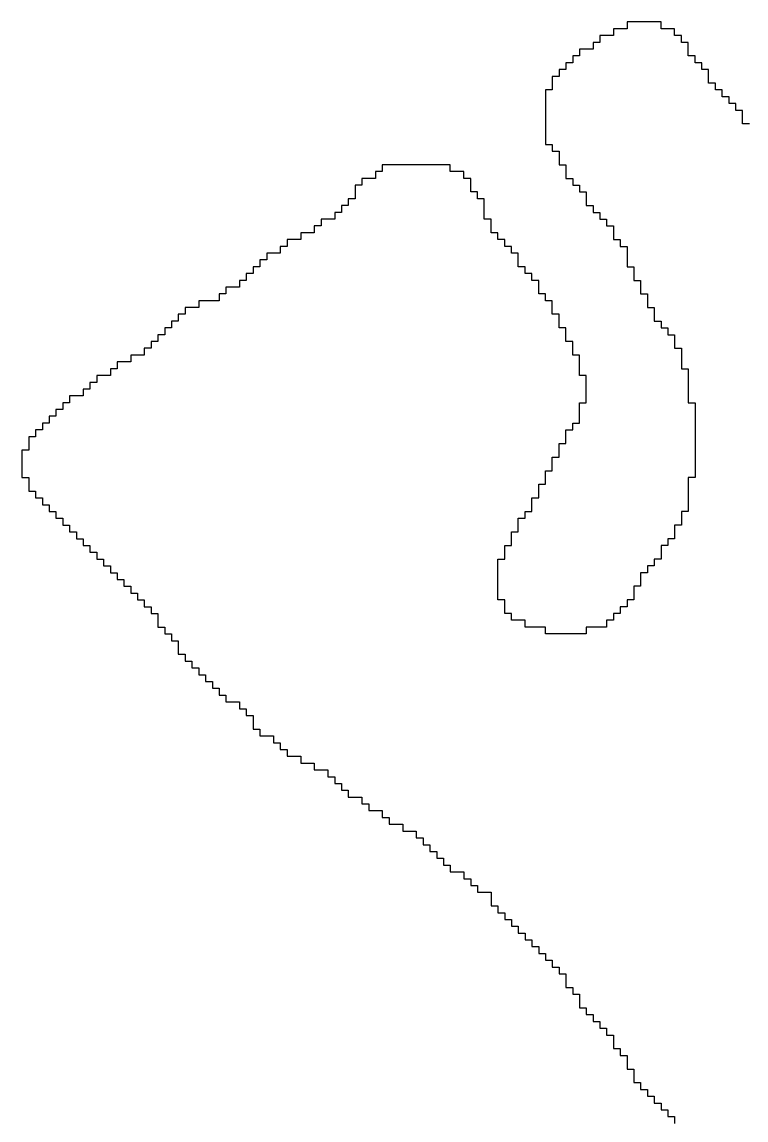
# Model space of a CAD drawing. Header units: millimetres. Extents: x 9.6 to 105, y 7.6 to 66.9.
# Drawn here: x 84.8132 to 85.0237, y 22.3697 to 22.6889 of the extents above; entities that cross this region are included whole.
import ezdxf

# ---------------------------------------------------------------- set-up
doc = ezdxf.new("R2010")
doc.units = ezdxf.units.MM
doc.layers.add('BottomOverlay', color=54, linetype='Continuous')

msp = doc.modelspace()

# ---------------------------------------------------------------- linework, layer by layer
at = {"layer": 'BottomOverlay'}
for p, q in [((84.999, 22.68892), (84.98912, 22.68892)), ((84.98912, 22.68892), (84.98912, 22.68694)), ((84.999, 22.68694), (84.999, 22.68892)), ((84.98517, 22.68497), (84.98121, 22.68497)), ((84.98121, 22.68497), (84.98121, 22.68299)), ((84.98912, 22.68694), (84.98517, 22.68694)), ((84.98517, 22.68694), (84.98517, 22.68497)), ((85.00295, 22.68694), (84.999, 22.68694)), ((85.00295, 22.68497), (85.00295, 22.68694)), ((85.00493, 22.68497), (85.00295, 22.68497)), ((85.00493, 22.68299), (85.00493, 22.68497)), ((84.97924, 22.68101), (84.97529, 22.68101)), ((84.97529, 22.68101), (84.97529, 22.67904)), ((84.98121, 22.68299), (84.97924, 22.68299)), ((84.97924, 22.68299), (84.97924, 22.68101)), ((85.00691, 22.68299), (85.00493, 22.68299)), ((85.00691, 22.68101), (85.00691, 22.68299)), ((85.00691, 22.67904), (85.00691, 22.68101)), ((84.97529, 22.67904), (84.97331, 22.67904)), ((84.97331, 22.67904), (84.97331, 22.67706)), ((85.00889, 22.67904), (85.00691, 22.67904)), ((85.00889, 22.67706), (85.00889, 22.67904)), ((84.97133, 22.67509), (84.96936, 22.67509)), ((84.96936, 22.67509), (84.96936, 22.67311)), ((84.97331, 22.67706), (84.97133, 22.67706)), ((84.97133, 22.67706), (84.97133, 22.67509)), ((85.01086, 22.67706), (85.00889, 22.67706)), ((85.01086, 22.67509), (85.01086, 22.67706)), ((85.01284, 22.67509), (85.01086, 22.67509)), ((85.01284, 22.67311), (85.01284, 22.67509)), ((84.96936, 22.67311), (84.96738, 22.67311)), ((84.96738, 22.67311), (84.96738, 22.67113)), ((84.96738, 22.67113), (84.96738, 22.66916)), ((85.01284, 22.67113), (85.01284, 22.67311)), ((85.01481, 22.67113), (85.01284, 22.67113)), ((85.01481, 22.66916), (85.01481, 22.67113)), ((84.96738, 22.66916), (84.96541, 22.66916)), ((84.96541, 22.66916), (84.96541, 22.66718)), ((85.01679, 22.66916), (85.01481, 22.66916)), ((85.01679, 22.66718), (85.01679, 22.66916)), ((84.96541, 22.66718), (84.96541, 22.6652)), ((84.96541, 22.6652), (84.96541, 22.66323)), ((85.01877, 22.66718), (85.01679, 22.66718)), ((85.01877, 22.6652), (85.01877, 22.66718)), ((85.02074, 22.6652), (85.01877, 22.6652)), ((85.02074, 22.66323), (85.02074, 22.6652)), ((84.96541, 22.66323), (84.96541, 22.66125)), ((85.02272, 22.66323), (85.02074, 22.66323)), ((85.02272, 22.66125), (85.02272, 22.66323)), ((84.96541, 22.66125), (84.96541, 22.65927)), ((84.96541, 22.65927), (84.96541, 22.6573)), ((85.02272, 22.65927), (85.02272, 22.66125)), ((85.02469, 22.65927), (85.02272, 22.65927)), ((84.96541, 22.6573), (84.96541, 22.65532)), ((84.96541, 22.65532), (84.96541, 22.65335)), ((84.96541, 22.65335), (84.96738, 22.65335)), ((84.96738, 22.65335), (84.96738, 22.65137)), ((84.96738, 22.65137), (84.96936, 22.65137)), ((84.96936, 22.65137), (84.96936, 22.64939)), ((84.96936, 22.64939), (84.96936, 22.64742)), ((84.93774, 22.64742), (84.91797, 22.64742)), ((84.91797, 22.64742), (84.91797, 22.64544)), ((84.93774, 22.64544), (84.93774, 22.64742)), ((84.96936, 22.64742), (84.97133, 22.64742)), ((84.97133, 22.64742), (84.97133, 22.64544)), ((84.916, 22.64346), (84.91205, 22.64346)), ((84.91205, 22.64346), (84.91205, 22.64149)), ((84.91797, 22.64544), (84.916, 22.64544)), ((84.916, 22.64544), (84.916, 22.64346)), ((84.94169, 22.64544), (84.93774, 22.64544)), ((84.94169, 22.64346), (84.94169, 22.64544)), ((84.94367, 22.64346), (84.94169, 22.64346)), ((84.94367, 22.64149), (84.94367, 22.64346)), ((84.97133, 22.64544), (84.97133, 22.64346)), ((84.97133, 22.64346), (84.97331, 22.64346)), ((84.97331, 22.64346), (84.97331, 22.64149)), ((84.91205, 22.64149), (84.91007, 22.64149)), ((84.91007, 22.64149), (84.91007, 22.63951)), ((84.91007, 22.63951), (84.91007, 22.63754)), ((84.94367, 22.63951), (84.94367, 22.64149)), ((84.94564, 22.63951), (84.94367, 22.63951)), ((84.94564, 22.63754), (84.94564, 22.63951)), ((84.97331, 22.64149), (84.97529, 22.64149)), ((84.97529, 22.64149), (84.97529, 22.63951)), ((84.97529, 22.63951), (84.97726, 22.63951)), ((84.97726, 22.63951), (84.97726, 22.63754)), ((84.91007, 22.63754), (84.90809, 22.63754)), ((84.90809, 22.63754), (84.90809, 22.63556)), ((84.94762, 22.63754), (84.94564, 22.63754)), ((84.94762, 22.63556), (84.94762, 22.63754)), ((84.97726, 22.63754), (84.97726, 22.63556)), ((84.90611, 22.63358), (84.90414, 22.63358)), ((84.90414, 22.63358), (84.90414, 22.63161)), ((84.90809, 22.63556), (84.90611, 22.63556)), ((84.90611, 22.63556), (84.90611, 22.63358)), ((84.94762, 22.63358), (84.94762, 22.63556)), ((84.94762, 22.63161), (84.94762, 22.63358)), ((84.97726, 22.63556), (84.97924, 22.63556)), ((84.97924, 22.63556), (84.97924, 22.63358)), ((84.97924, 22.63358), (84.98121, 22.63358)), ((84.98121, 22.63358), (84.98121, 22.63161)), ((84.90019, 22.62963), (84.89821, 22.62963)), ((84.89821, 22.62963), (84.89821, 22.62765)), ((84.90414, 22.63161), (84.90019, 22.63161)), ((84.90019, 22.63161), (84.90019, 22.62963)), ((84.94959, 22.63161), (84.94762, 22.63161)), ((84.94959, 22.62963), (84.94959, 22.63161)), ((84.94959, 22.62765), (84.94959, 22.62963)), ((84.98121, 22.63161), (84.98319, 22.63161)), ((84.98319, 22.63161), (84.98319, 22.62963)), ((84.98319, 22.62963), (84.98517, 22.62963)), ((84.98517, 22.62963), (84.98517, 22.62765)), ((84.89821, 22.62765), (84.89426, 22.62765)), ((84.89426, 22.62765), (84.89426, 22.62568)), ((84.95157, 22.62765), (84.94959, 22.62765)), ((84.95157, 22.62568), (84.95157, 22.62765)), ((84.98517, 22.62765), (84.98517, 22.62568)), ((84.89031, 22.6237), (84.88833, 22.6237)), ((84.88833, 22.6237), (84.88833, 22.62173)), ((84.89426, 22.62568), (84.89031, 22.62568)), ((84.89031, 22.62568), (84.89031, 22.6237)), ((84.95355, 22.62568), (84.95157, 22.62568)), ((84.95355, 22.6237), (84.95355, 22.62568)), ((84.95552, 22.6237), (84.95355, 22.6237)), ((84.95552, 22.62173), (84.95552, 22.6237)), ((84.98517, 22.62568), (84.98715, 22.62568)), ((84.98715, 22.62568), (84.98715, 22.6237)), ((84.98715, 22.6237), (84.98912, 22.6237)), ((84.98912, 22.6237), (84.98912, 22.62173)), ((84.88833, 22.62173), (84.88438, 22.62173)), ((84.88438, 22.62173), (84.88438, 22.61975)), ((84.9575, 22.62173), (84.95552, 22.62173)), ((84.9575, 22.61975), (84.9575, 22.62173)), ((84.98912, 22.62173), (84.98912, 22.61975)), ((84.8824, 22.61777), (84.88042, 22.61777)), ((84.88042, 22.61777), (84.88042, 22.6158)), ((84.88438, 22.61975), (84.8824, 22.61975)), ((84.8824, 22.61975), (84.8824, 22.61777)), ((84.9575, 22.61777), (84.9575, 22.61975)), ((84.95948, 22.61777), (84.9575, 22.61777)), ((84.95948, 22.6158), (84.95948, 22.61777)), ((84.98912, 22.61975), (84.98912, 22.61777)), ((84.98912, 22.61777), (84.9911, 22.61777)), ((84.9911, 22.61777), (84.9911, 22.6158)), ((84.87845, 22.61382), (84.87647, 22.61382)), ((84.87647, 22.61382), (84.87647, 22.61184)), ((84.88042, 22.6158), (84.87845, 22.6158)), ((84.87845, 22.6158), (84.87845, 22.61382)), ((84.96145, 22.6158), (84.95948, 22.6158)), ((84.96145, 22.61382), (84.96145, 22.6158)), ((84.96343, 22.61382), (84.96145, 22.61382)), ((84.96343, 22.61184), (84.96343, 22.61382)), ((84.9911, 22.6158), (84.9911, 22.61382)), ((84.9911, 22.61382), (84.99307, 22.61382)), ((84.99307, 22.61382), (84.99307, 22.61184)), ((84.87647, 22.61184), (84.87252, 22.61184)), ((84.87252, 22.61184), (84.87252, 22.60987)), ((84.96343, 22.60987), (84.96343, 22.61184)), ((84.99307, 22.61184), (84.99307, 22.60987)), ((84.87054, 22.60789), (84.86461, 22.60789)), ((84.86461, 22.60789), (84.86461, 22.60591)), ((84.87252, 22.60987), (84.87054, 22.60987)), ((84.87054, 22.60987), (84.87054, 22.60789)), ((84.96541, 22.60987), (84.96343, 22.60987)), ((84.96541, 22.60789), (84.96541, 22.60987)), ((84.96738, 22.60789), (84.96541, 22.60789)), ((84.96738, 22.60591), (84.96738, 22.60789)), ((84.99307, 22.60987), (84.99505, 22.60987)), ((84.99505, 22.60987), (84.99505, 22.60789)), ((84.99505, 22.60789), (84.99505, 22.60591)), ((84.86461, 22.60591), (84.86066, 22.60591)), ((84.86066, 22.60591), (84.86066, 22.60394)), ((84.96738, 22.60394), (84.96738, 22.60591)), ((84.99505, 22.60591), (84.99703, 22.60591)), ((84.99703, 22.60591), (84.99703, 22.60394)), ((84.85868, 22.60196), (84.85671, 22.60196)), ((84.85671, 22.60196), (84.85671, 22.59999)), ((84.86066, 22.60394), (84.85868, 22.60394)), ((84.85868, 22.60394), (84.85868, 22.60196)), ((84.96936, 22.60394), (84.96738, 22.60394)), ((84.96936, 22.60196), (84.96936, 22.60394)), ((84.96936, 22.59999), (84.96936, 22.60196)), ((84.99703, 22.60394), (84.99703, 22.60196)), ((84.99703, 22.60196), (84.999, 22.60196)), ((84.999, 22.60196), (84.999, 22.59999)), ((84.85473, 22.59801), (84.85275, 22.59801)), ((84.85275, 22.59801), (84.85275, 22.59603)), ((84.85671, 22.59999), (84.85473, 22.59999)), ((84.85473, 22.59999), (84.85473, 22.59801)), ((84.97133, 22.59999), (84.96936, 22.59999)), ((84.97133, 22.59801), (84.97133, 22.59999)), ((84.97133, 22.59603), (84.97133, 22.59801)), ((84.999, 22.59999), (85.00098, 22.59999)), ((85.00098, 22.59999), (85.00098, 22.59801)), ((85.00098, 22.59801), (85.00295, 22.59801)), ((85.00295, 22.59801), (85.00295, 22.59603)), ((84.85275, 22.59603), (84.85078, 22.59603)), ((84.85078, 22.59603), (84.85078, 22.59406)), ((84.97331, 22.59603), (84.97133, 22.59603)), ((84.97331, 22.59406), (84.97331, 22.59603)), ((85.00295, 22.59603), (85.00295, 22.59406)), ((84.8488, 22.59208), (84.84485, 22.59208)), ((84.84485, 22.59208), (84.84485, 22.5901)), ((84.85078, 22.59406), (84.8488, 22.59406)), ((84.8488, 22.59406), (84.8488, 22.59208)), ((84.97331, 22.59208), (84.97331, 22.59406)), ((84.97529, 22.59208), (84.97331, 22.59208)), ((84.97529, 22.5901), (84.97529, 22.59208)), ((85.00295, 22.59406), (85.00493, 22.59406)), ((85.00493, 22.59406), (85.00493, 22.59208)), ((85.00493, 22.59208), (85.00493, 22.5901)), ((84.8409, 22.58813), (84.83892, 22.58813)), ((84.83892, 22.58813), (84.83892, 22.58615)), ((84.84485, 22.5901), (84.8409, 22.5901)), ((84.8409, 22.5901), (84.8409, 22.58813)), ((84.97529, 22.58813), (84.97529, 22.5901)), ((84.97529, 22.58615), (84.97529, 22.58813)), ((85.00493, 22.5901), (85.00493, 22.58813)), ((85.00493, 22.58813), (85.00691, 22.58813)), ((85.00691, 22.58813), (85.00691, 22.58615)), ((84.83892, 22.58615), (84.83497, 22.58615)), ((84.83497, 22.58615), (84.83497, 22.58417)), ((84.97726, 22.58615), (84.97529, 22.58615)), ((84.97726, 22.58417), (84.97726, 22.58615)), ((85.00691, 22.58615), (85.00691, 22.58417)), ((84.83299, 22.5822), (84.83101, 22.5822)), ((84.83101, 22.5822), (84.83101, 22.58022)), ((84.83497, 22.58417), (84.83299, 22.58417)), ((84.83299, 22.58417), (84.83299, 22.5822)), ((84.97726, 22.5822), (84.97726, 22.58417)), ((84.97726, 22.58022), (84.97726, 22.5822)), ((85.00691, 22.58417), (85.00691, 22.5822)), ((85.00691, 22.5822), (85.00691, 22.58022)), ((84.83101, 22.58022), (84.82706, 22.58022)), ((84.82706, 22.58022), (84.82706, 22.57825)), ((84.97726, 22.57825), (84.97726, 22.58022)), ((85.00691, 22.58022), (85.00691, 22.57825)), ((84.82509, 22.57627), (84.82311, 22.57627)), ((84.82311, 22.57627), (84.82311, 22.57429)), ((84.82706, 22.57825), (84.82509, 22.57825)), ((84.82509, 22.57825), (84.82509, 22.57627)), ((84.97529, 22.57627), (84.97529, 22.57825)), ((84.97529, 22.57825), (84.97726, 22.57825)), ((84.97529, 22.57429), (84.97529, 22.57627)), ((85.00691, 22.57825), (85.00889, 22.57825)), ((85.00889, 22.57825), (85.00889, 22.57627)), ((85.00889, 22.57627), (85.00889, 22.57429)), ((84.82113, 22.57232), (84.81916, 22.57232)), ((84.81916, 22.57232), (84.81916, 22.57034)), ((84.82311, 22.57429), (84.82113, 22.57429)), ((84.82113, 22.57429), (84.82113, 22.57232)), ((84.97331, 22.57034), (84.97331, 22.57232)), ((84.97331, 22.57232), (84.97529, 22.57232)), ((84.97529, 22.57232), (84.97529, 22.57429)), ((85.00889, 22.57429), (85.00889, 22.57232)), ((85.00889, 22.57232), (85.00889, 22.57034)), ((84.81916, 22.57034), (84.81718, 22.57034)), ((84.81718, 22.57034), (84.81718, 22.56836)), ((84.97133, 22.56836), (84.97133, 22.57034)), ((84.97133, 22.57034), (84.97331, 22.57034)), ((85.00889, 22.57034), (85.00889, 22.56836)), ((84.81718, 22.56836), (84.81521, 22.56836)), ((84.81521, 22.56836), (84.81521, 22.56639)), ((84.81521, 22.56639), (84.81521, 22.56441)), ((84.96936, 22.56441), (84.96936, 22.56639)), ((84.96936, 22.56639), (84.97133, 22.56639)), ((84.97133, 22.56639), (84.97133, 22.56836)), ((85.00889, 22.56836), (85.00889, 22.56639)), ((85.00889, 22.56639), (85.00889, 22.56441)), ((84.81521, 22.56441), (84.81323, 22.56441)), ((84.81323, 22.56441), (84.81323, 22.56244)), ((84.96936, 22.56244), (84.96936, 22.56441)), ((85.00889, 22.56441), (85.00889, 22.56244)), ((84.81323, 22.56244), (84.81323, 22.56046)), ((84.81323, 22.56046), (84.81323, 22.55848)), ((84.96738, 22.56046), (84.96738, 22.56244)), ((84.96738, 22.56244), (84.96936, 22.56244)), ((84.96738, 22.55848), (84.96738, 22.56046)), ((85.00889, 22.56244), (85.00889, 22.56046)), ((85.00889, 22.56046), (85.00889, 22.55848)), ((84.81323, 22.55848), (84.81323, 22.55651)), ((84.81323, 22.55651), (84.81521, 22.55651)), ((84.81521, 22.55651), (84.81521, 22.55453)), ((84.96541, 22.55651), (84.96541, 22.55848)), ((84.96541, 22.55848), (84.96738, 22.55848)), ((84.96541, 22.55453), (84.96541, 22.55651)), ((85.00889, 22.55651), (85.00691, 22.55651)), ((85.00691, 22.55651), (85.00691, 22.55453)), ((85.00889, 22.55848), (85.00889, 22.55651)), ((84.81521, 22.55453), (84.81521, 22.55255)), ((84.96343, 22.55255), (84.96343, 22.55453)), ((84.96343, 22.55453), (84.96541, 22.55453)), ((85.00691, 22.55453), (85.00691, 22.55255)), ((84.81521, 22.55255), (84.81718, 22.55255)), ((84.81718, 22.55255), (84.81718, 22.55058)), ((84.81718, 22.55058), (84.81916, 22.55058)), ((84.81916, 22.55058), (84.81916, 22.5486)), ((84.96145, 22.5486), (84.96145, 22.55058)), ((84.96145, 22.55058), (84.96343, 22.55058)), ((84.96343, 22.55058), (84.96343, 22.55255)), ((85.00691, 22.55255), (85.00691, 22.55058)), ((85.00691, 22.55058), (85.00691, 22.5486)), ((84.81916, 22.5486), (84.82113, 22.5486)), ((84.82113, 22.5486), (84.82113, 22.54662)), ((84.82113, 22.54662), (84.82311, 22.54662)), ((84.82311, 22.54662), (84.82311, 22.54465)), ((84.95948, 22.54465), (84.95948, 22.54662)), ((84.95948, 22.54662), (84.96145, 22.54662)), ((84.96145, 22.54662), (84.96145, 22.5486)), ((85.00691, 22.54662), (85.00493, 22.54662)), ((85.00493, 22.54662), (85.00493, 22.54465)), ((85.00691, 22.5486), (85.00691, 22.54662)), ((84.82311, 22.54465), (84.82509, 22.54465)), ((84.82509, 22.54465), (84.82509, 22.54267)), ((84.9575, 22.54267), (84.9575, 22.54465)), ((84.9575, 22.54465), (84.95948, 22.54465)), ((85.00493, 22.54465), (85.00493, 22.54267)), ((84.82509, 22.54267), (84.82706, 22.54267)), ((84.82706, 22.54267), (84.82706, 22.5407)), ((84.82706, 22.5407), (84.82904, 22.5407)), ((84.82904, 22.5407), (84.82904, 22.53872)), ((84.95552, 22.53872), (84.95552, 22.5407)), ((84.95552, 22.5407), (84.9575, 22.5407)), ((84.9575, 22.5407), (84.9575, 22.54267)), ((85.00493, 22.54267), (85.00295, 22.54267)), ((85.00295, 22.54267), (85.00295, 22.5407)), ((85.00295, 22.5407), (85.00295, 22.53872)), ((84.82904, 22.53872), (84.83101, 22.53872)), ((84.83101, 22.53872), (84.83101, 22.53674)), ((84.95552, 22.53674), (84.95552, 22.53872)), ((85.00295, 22.53872), (85.00098, 22.53872)), ((85.00098, 22.53872), (85.00098, 22.53674)), ((84.83101, 22.53674), (84.83299, 22.53674)), ((84.83299, 22.53674), (84.83299, 22.53477)), ((84.83299, 22.53477), (84.83497, 22.53477)), ((84.83497, 22.53477), (84.83497, 22.53279)), ((84.95355, 22.53477), (84.95355, 22.53674)), ((84.95355, 22.53674), (84.95552, 22.53674)), ((84.95355, 22.53279), (84.95355, 22.53477)), ((85.00098, 22.53674), (84.999, 22.53674)), ((84.999, 22.53674), (84.999, 22.53477)), ((84.999, 22.53477), (84.999, 22.53279)), ((84.83497, 22.53279), (84.83694, 22.53279)), ((84.83694, 22.53279), (84.83694, 22.53081)), ((84.83694, 22.53081), (84.83892, 22.53081)), ((84.83892, 22.53081), (84.83892, 22.52884)), ((84.95157, 22.53081), (84.95157, 22.53279)), ((84.95157, 22.53279), (84.95355, 22.53279)), ((84.95157, 22.52884), (84.95157, 22.53081)), ((84.99703, 22.53081), (84.99505, 22.53081)), ((84.99505, 22.53081), (84.99505, 22.52884)), ((84.999, 22.53279), (84.99703, 22.53279)), ((84.99703, 22.53279), (84.99703, 22.53081)), ((84.83892, 22.52884), (84.8409, 22.52884)), ((84.8409, 22.52884), (84.8409, 22.52686)), ((84.95157, 22.52686), (84.95157, 22.52884)), ((84.99505, 22.52884), (84.99307, 22.52884)), ((84.99307, 22.52884), (84.99307, 22.52686)), ((84.8409, 22.52686), (84.84287, 22.52686)), ((84.84287, 22.52686), (84.84287, 22.52489)), ((84.84287, 22.52489), (84.84485, 22.52489)), ((84.84485, 22.52489), (84.84485, 22.52291)), ((84.95157, 22.52489), (84.95157, 22.52686)), ((84.95157, 22.52291), (84.95157, 22.52489)), ((84.99307, 22.52489), (84.9911, 22.52489)), ((84.9911, 22.52489), (84.9911, 22.52291)), ((84.99307, 22.52686), (84.99307, 22.52489)), ((84.84485, 22.52291), (84.84683, 22.52291)), ((84.84683, 22.52291), (84.84683, 22.52093)), ((84.95157, 22.52093), (84.95157, 22.52291)), ((84.9911, 22.52291), (84.9911, 22.52093)), ((84.84683, 22.52093), (84.8488, 22.52093)), ((84.8488, 22.52093), (84.8488, 22.51896)), ((84.8488, 22.51896), (84.85078, 22.51896)), ((84.85078, 22.51896), (84.85078, 22.51698)), ((84.95355, 22.52093), (84.95157, 22.52093)), ((84.95355, 22.51896), (84.95355, 22.52093)), ((84.95355, 22.51698), (84.95355, 22.51896)), ((84.98912, 22.51896), (84.98715, 22.51896)), ((84.98715, 22.51896), (84.98715, 22.51698)), ((84.9911, 22.52093), (84.98912, 22.52093)), ((84.98912, 22.52093), (84.98912, 22.51896)), ((84.85078, 22.51698), (84.85275, 22.51698)), ((84.85275, 22.51698), (84.85275, 22.515)), ((84.85275, 22.515), (84.85275, 22.51303)), ((84.95552, 22.51698), (84.95355, 22.51698)), ((84.95552, 22.515), (84.95552, 22.51698)), ((84.95948, 22.515), (84.95552, 22.515)), ((84.95948, 22.51303), (84.95948, 22.515)), ((84.98517, 22.515), (84.98319, 22.515)), ((84.98319, 22.515), (84.98319, 22.51303)), ((84.98715, 22.51698), (84.98517, 22.51698)), ((84.98517, 22.51698), (84.98517, 22.515)), ((84.85275, 22.51303), (84.85473, 22.51303)), ((84.85473, 22.51303), (84.85473, 22.51105)), ((84.96541, 22.51303), (84.95948, 22.51303)), ((84.96541, 22.51105), (84.96541, 22.51303)), ((84.98319, 22.51303), (84.97726, 22.51303)), ((84.97726, 22.51303), (84.97726, 22.51105)), ((84.85473, 22.51105), (84.85671, 22.51105)), ((84.85671, 22.51105), (84.85671, 22.50908)), ((84.85671, 22.50908), (84.85868, 22.50908)), ((84.85868, 22.50908), (84.85868, 22.5071)), ((84.97726, 22.51105), (84.96541, 22.51105)), ((84.85868, 22.5071), (84.85868, 22.50512)), ((84.85868, 22.50512), (84.86066, 22.50512)), ((84.86066, 22.50512), (84.86066, 22.50315)), ((84.86066, 22.50315), (84.86264, 22.50315)), ((84.86264, 22.50315), (84.86264, 22.50117)), ((84.86264, 22.50117), (84.86461, 22.50117)), ((84.86461, 22.50117), (84.86461, 22.49919)), ((84.86461, 22.49919), (84.86659, 22.49919)), ((84.86659, 22.49919), (84.86659, 22.49722)), ((84.86659, 22.49722), (84.86857, 22.49722)), ((84.86857, 22.49722), (84.86857, 22.49524)), ((84.86857, 22.49524), (84.87054, 22.49524)), ((84.87054, 22.49524), (84.87054, 22.49326)), ((84.87054, 22.49326), (84.87252, 22.49326)), ((84.87252, 22.49326), (84.87252, 22.49129)), ((84.87252, 22.49129), (84.87647, 22.49129)), ((84.87647, 22.49129), (84.87647, 22.48931)), ((84.87647, 22.48931), (84.87845, 22.48931)), ((84.87845, 22.48931), (84.87845, 22.48734)), ((84.87845, 22.48734), (84.88042, 22.48734)), ((84.88042, 22.48734), (84.88042, 22.48536)), ((84.88042, 22.48536), (84.88042, 22.48338)), ((84.88042, 22.48338), (84.8824, 22.48338)), ((84.8824, 22.48338), (84.8824, 22.48141)), ((84.8824, 22.48141), (84.88635, 22.48141)), ((84.88635, 22.48141), (84.88635, 22.47943)), ((84.88635, 22.47943), (84.88833, 22.47943)), ((84.88833, 22.47943), (84.88833, 22.47745)), ((84.88833, 22.47745), (84.89031, 22.47745)), ((84.89031, 22.47745), (84.89031, 22.47548)), ((84.89031, 22.47548), (84.89426, 22.47548)), ((84.89426, 22.47548), (84.89426, 22.4735)), ((84.89426, 22.4735), (84.89821, 22.4735)), ((84.89821, 22.4735), (84.89821, 22.47152)), ((84.89821, 22.47152), (84.90216, 22.47152)), ((84.90216, 22.47152), (84.90216, 22.46955)), ((84.90216, 22.46955), (84.90414, 22.46955)), ((84.90414, 22.46955), (84.90414, 22.46757)), ((84.90414, 22.46757), (84.90611, 22.46757)), ((84.90611, 22.46757), (84.90611, 22.4656)), ((84.90611, 22.4656), (84.90809, 22.4656)), ((84.90809, 22.4656), (84.90809, 22.46362)), ((84.90809, 22.46362), (84.91205, 22.46362)), ((84.91205, 22.46362), (84.91205, 22.46164)), ((84.91205, 22.46164), (84.91402, 22.46164)), ((84.91402, 22.46164), (84.91402, 22.45967)), ((84.91402, 22.45967), (84.91797, 22.45967)), ((84.91797, 22.45967), (84.91797, 22.45769)), ((84.91797, 22.45769), (84.91995, 22.45769)), ((84.91995, 22.45769), (84.91995, 22.45571)), ((84.91995, 22.45571), (84.9239, 22.45571)), ((84.9239, 22.45571), (84.9239, 22.45374)), ((84.9239, 22.45374), (84.92785, 22.45374)), ((84.92785, 22.45374), (84.92785, 22.45176)), ((84.92785, 22.45176), (84.92983, 22.45176)), ((84.92983, 22.45176), (84.92983, 22.44978)), ((84.92983, 22.44978), (84.93181, 22.44978)), ((84.93181, 22.44978), (84.93181, 22.44781)), ((84.93181, 22.44781), (84.93378, 22.44781)), ((84.93378, 22.44781), (84.93378, 22.44583)), ((84.93378, 22.44583), (84.93576, 22.44583)), ((84.93576, 22.44583), (84.93576, 22.44386)), ((84.93576, 22.44386), (84.93774, 22.44386)), ((84.93774, 22.44386), (84.93774, 22.44188)), ((84.93774, 22.44188), (84.94169, 22.44188)), ((84.94169, 22.44188), (84.94169, 22.4399)), ((84.94169, 22.4399), (84.94367, 22.4399)), ((84.94367, 22.4399), (84.94367, 22.43793)), ((84.94367, 22.43793), (84.94564, 22.43793)), ((84.94564, 22.43793), (84.94564, 22.43595)), ((84.94564, 22.43595), (84.94959, 22.43595)), ((84.94959, 22.43595), (84.94959, 22.43398)), ((84.94959, 22.43398), (84.94959, 22.432)), ((84.94959, 22.432), (84.95157, 22.432)), ((84.95157, 22.432), (84.95157, 22.43002)), ((84.95157, 22.43002), (84.95355, 22.43002)), ((84.95355, 22.43002), (84.95355, 22.42805)), ((84.95355, 22.42805), (84.95552, 22.42805)), ((84.95552, 22.42805), (84.95552, 22.42607)), ((84.95552, 22.42607), (84.9575, 22.42607)), ((84.9575, 22.42607), (84.9575, 22.42409)), ((84.9575, 22.42409), (84.95948, 22.42409)), ((84.95948, 22.42409), (84.95948, 22.42212)), ((84.95948, 22.42212), (84.96145, 22.42212)), ((84.96145, 22.42212), (84.96145, 22.42014)), ((84.96145, 22.42014), (84.96343, 22.42014)), ((84.96343, 22.42014), (84.96343, 22.41816)), ((84.96343, 22.41816), (84.96541, 22.41816)), ((84.96541, 22.41816), (84.96541, 22.41619)), ((84.96541, 22.41619), (84.96738, 22.41619)), ((84.96738, 22.41619), (84.96738, 22.41421)), ((84.96738, 22.41421), (84.96936, 22.41421)), ((84.96936, 22.41421), (84.96936, 22.41224)), ((84.96936, 22.41224), (84.97133, 22.41224)), ((84.97133, 22.41224), (84.97133, 22.41026)), ((84.97133, 22.41026), (84.97133, 22.40828)), ((84.97133, 22.40828), (84.97331, 22.40828)), ((84.97331, 22.40828), (84.97331, 22.40631)), ((84.97331, 22.40631), (84.97529, 22.40631)), ((84.97529, 22.40631), (84.97529, 22.40433)), ((84.97529, 22.40433), (84.97529, 22.40235)), ((84.97529, 22.40235), (84.97726, 22.40235)), ((84.97726, 22.40235), (84.97726, 22.40038)), ((84.97726, 22.40038), (84.97924, 22.40038)), ((84.97924, 22.40038), (84.97924, 22.3984)), ((84.97924, 22.3984), (84.98121, 22.3984)), ((84.98121, 22.3984), (84.98121, 22.39642)), ((84.98121, 22.39642), (84.98319, 22.39642)), ((84.98319, 22.39642), (84.98319, 22.39445)), ((84.98319, 22.39445), (84.98517, 22.39445)), ((84.98517, 22.39445), (84.98517, 22.39247)), ((84.98517, 22.39247), (84.98517, 22.3905)), ((84.98517, 22.3905), (84.98715, 22.3905)), ((84.98715, 22.3905), (84.98715, 22.38852)), ((84.98715, 22.38852), (84.98912, 22.38852)), ((84.98912, 22.38852), (84.98912, 22.38654)), ((84.98912, 22.38654), (84.98912, 22.38457)), ((84.98912, 22.38457), (84.9911, 22.38457)), ((84.9911, 22.38457), (84.9911, 22.38259)), ((84.9911, 22.38259), (84.9911, 22.38061)), ((84.9911, 22.38061), (84.99307, 22.38061)), ((84.99307, 22.38061), (84.99307, 22.37864)), ((84.99307, 22.37864), (84.99505, 22.37864)), ((84.99505, 22.37864), (84.99505, 22.37666)), ((84.99505, 22.37666), (84.99703, 22.37666)), ((84.99703, 22.37666), (84.99703, 22.37468)), ((84.99703, 22.37468), (84.999, 22.37468)), ((84.999, 22.37468), (84.999, 22.37271)), ((84.999, 22.37271), (85.00098, 22.37271)), ((85.00098, 22.37271), (85.00098, 22.37073)), ((85.00098, 22.37073), (85.00295, 22.37073)), ((85.00295, 22.37073), (85.00295, 22.36876))]:
    msp.add_line(p, q, dxfattribs=at)

doc.saveas('drawing.dxf')
